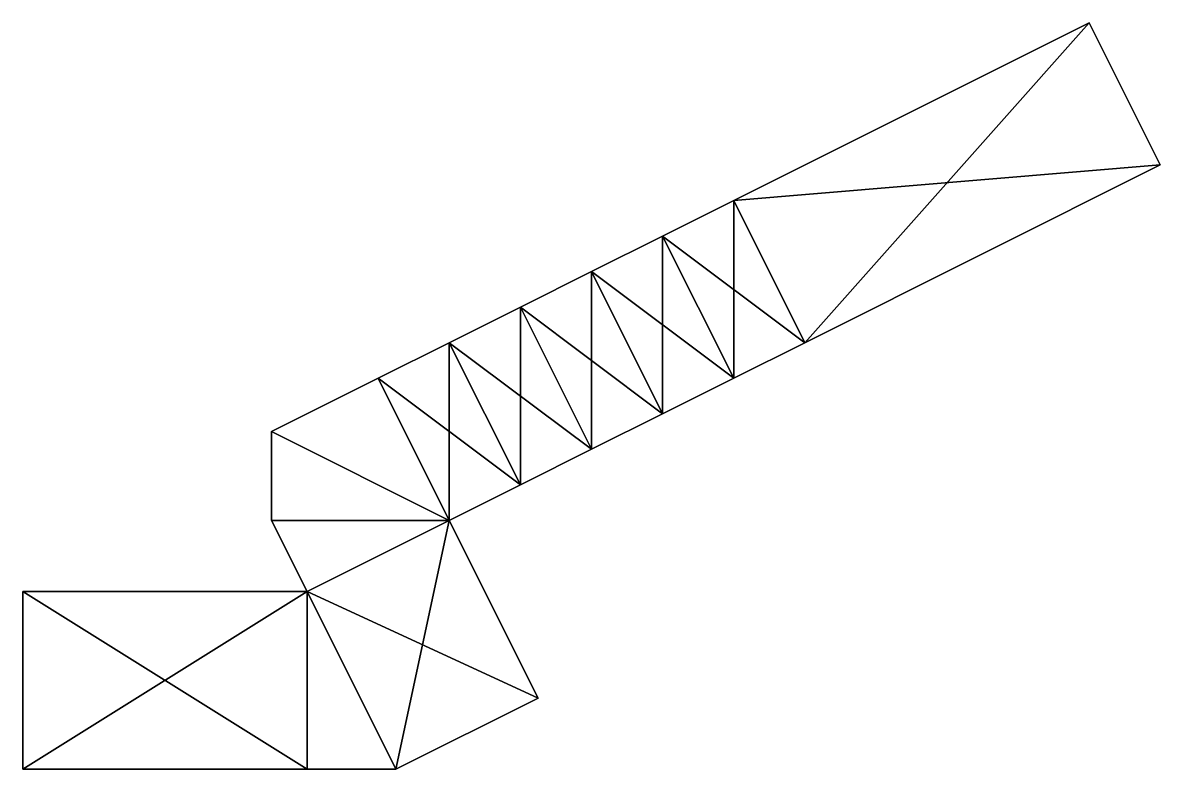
# Model space of a CAD drawing. Extents: x -768 to 1280, y -448 to 896.
import ezdxf

# ---------------------------------------------------------------- set-up
doc = ezdxf.new("R2010")
doc.units = 0

msp = doc.modelspace()

# ---------------------------------------------------------------- meshes
at = {"layer": 'OBJECT000', "color": 50}
mesh = msp.add_polyface(dxfattribs=at)
corners = [(640, 320, 128), (512, 256, 80), (384, 512, 80), (512, 576, 128), (512, 256, 64), (640, 320, 112), (512, 576, 112), (384, 512, 64)]
mesh.append_faces([[corners[k] for k in face] for face in [(1, 3, 0), (5, 7, 4), (2, 6, 3), (0, 4, 1), (1, 7, 2), (3, 5, 0)]], dxfattribs={"vtx0": -1})
mesh.append_faces([[corners[k] for k in face] for face in [(1, 2, 3), (5, 6, 7), (2, 7, 6), (0, 5, 4), (1, 4, 7), (3, 6, 5)]], dxfattribs={"vtx2": -1})
at = {"layer": 'OBJECT001', "color": 50}
mesh = msp.add_polyface(dxfattribs=at)
corners = [(512, 256, 80), (384, 192, 32), (256, 448, 32), (384, 512, 80), (384, 192, 16), (512, 256, 64), (384, 512, 64), (256, 448, 16)]
mesh.append_faces([[corners[k] for k in face] for face in [(1, 3, 0), (5, 7, 4), (2, 6, 3), (0, 4, 1), (1, 7, 2), (3, 5, 0)]], dxfattribs={"vtx0": -1})
mesh.append_faces([[corners[k] for k in face] for face in [(1, 2, 3), (5, 6, 7), (2, 7, 6), (0, 5, 4), (1, 4, 7), (3, 6, 5)]], dxfattribs={"vtx2": -1})
at = {"layer": 'OBJECT002', "color": 50}
mesh = msp.add_polyface(dxfattribs=at)
corners = [(384, 192, 32), (256, 128, -16), (128, 384, -16), (256, 448, 32), (256, 128, -32), (384, 192, 16), (256, 448, 16), (128, 384, -32)]
mesh.append_faces([[corners[k] for k in face] for face in [(1, 3, 0), (5, 7, 4), (2, 6, 3), (0, 4, 1), (1, 7, 2), (3, 5, 0)]], dxfattribs={"vtx0": -1})
mesh.append_faces([[corners[k] for k in face] for face in [(1, 2, 3), (5, 6, 7), (2, 7, 6), (0, 5, 4), (1, 4, 7), (3, 6, 5)]], dxfattribs={"vtx2": -1})
at = {"layer": 'OBJECT003', "color": 50}
mesh = msp.add_polyface(dxfattribs=at)
corners = [(256, 128, -16), (128, 64, -64), (0, 320, -64), (128, 384, -16), (128, 64, -80), (256, 128, -32), (128, 384, -32), (0, 320, -80)]
mesh.append_faces([[corners[k] for k in face] for face in [(1, 3, 0), (5, 7, 4), (2, 6, 3), (0, 4, 1), (1, 7, 2), (3, 5, 0)]], dxfattribs={"vtx0": -1})
mesh.append_faces([[corners[k] for k in face] for face in [(1, 2, 3), (5, 6, 7), (2, 7, 6), (0, 5, 4), (1, 4, 7), (3, 6, 5)]], dxfattribs={"vtx2": -1})
at = {"layer": 'OBJECT004', "color": 50}
mesh = msp.add_polyface(dxfattribs=at)
corners = [(128, 64, -64), (0, 0, -112), (-128, 256, -112), (0, 320, -64), (0, 0, -128), (128, 64, -80), (0, 320, -80), (-128, 256, -128)]
mesh.append_faces([[corners[k] for k in face] for face in [(1, 3, 0), (5, 7, 4), (2, 6, 3), (0, 4, 1), (1, 7, 2), (3, 5, 0)]], dxfattribs={"vtx0": -1})
mesh.append_faces([[corners[k] for k in face] for face in [(1, 2, 3), (5, 6, 7), (2, 7, 6), (0, 5, 4), (1, 4, 7), (3, 6, 5)]], dxfattribs={"vtx2": -1})
at = {"layer": 'OBJECT005', "color": 50}
mesh = msp.add_polyface(dxfattribs=at)
corners = [(0, 0, -112), (-320, 160, -112), (-128, 256, -112), (-128, 256, -128), (-320, 160, -128), (0, 0, -128)]
mesh.append_faces([[corners[k] for k in face] for face in [(1, 2, 0), (4, 5, 3)]])
mesh.append_faces([[corners[k] for k in face] for face in [(2, 5, 0), (3, 1, 4), (0, 4, 1)]], dxfattribs={"vtx0": -1})
mesh.append_faces([[corners[k] for k in face] for face in [(2, 3, 5), (3, 2, 1), (0, 5, 4)]], dxfattribs={"vtx2": -1})
at = {"layer": 'OBJECT006', "color": 50}
mesh = msp.add_polyface(dxfattribs=at)
corners = [(-96, -448, -112), (-256, -128, -112), (0, 0, -112), (160, -320, -112), (-256, -128, -128), (-96, -448, -128), (160, -320, -128), (0, 0, -128)]
mesh.append_faces([[corners[k] for k in face] for face in [(1, 3, 0), (5, 7, 4), (4, 0, 5), (6, 2, 7), (5, 3, 6), (7, 1, 4)]], dxfattribs={"vtx0": -1})
mesh.append_faces([[corners[k] for k in face] for face in [(1, 2, 3), (5, 6, 7), (4, 1, 0), (6, 3, 2), (5, 0, 3), (7, 2, 1)]], dxfattribs={"vtx2": -1})
at = {"layer": 'OBJECT007', "color": 50}
mesh = msp.add_polyface(dxfattribs=at)
corners = [(0, 0, -112), (-320, 0, -112), (-320, 160, -112), (-320, 160, -128), (-320, 0, -128), (0, 0, -128)]
mesh.append_faces([[corners[k] for k in face] for face in [(1, 2, 0), (4, 5, 3)]])
mesh.append_faces([[corners[k] for k in face] for face in [(3, 1, 4), (4, 0, 5), (5, 2, 3)]], dxfattribs={"vtx0": -1})
mesh.append_faces([[corners[k] for k in face] for face in [(3, 2, 1), (4, 1, 0), (5, 0, 2)]], dxfattribs={"vtx2": -1})
at = {"layer": 'OBJECT008', "color": 50}
mesh = msp.add_polyface(dxfattribs=at)
corners = [(-96, -448, -112), (-256, -448, -112), (-256, -128, -112), (-96, -448, -128), (-256, -128, -128), (-256, -448, -128)]
mesh.append_faces([[corners[k] for k in face] for face in [(1, 2, 0), (4, 5, 3)]])
mesh.append_faces([[corners[k] for k in face] for face in [(5, 2, 1), (0, 4, 3), (1, 3, 5)]], dxfattribs={"vtx0": -1})
mesh.append_faces([[corners[k] for k in face] for face in [(5, 4, 2), (0, 2, 4), (1, 0, 3)]], dxfattribs={"vtx2": -1})
at = {"layer": 'OBJECT009', "color": 50}
mesh = msp.add_polyface(dxfattribs=at)
corners = [(-320, 0, -112), (0, 0, -112), (-256, -128, -112), (-320, 0, -128), (-256, -128, -128), (0, 0, -128)]
mesh.append_faces([[corners[k] for k in face] for face in [(1, 2, 0), (4, 5, 3)]])
mesh.append_faces([[corners[k] for k in face] for face in [(5, 2, 1), (0, 4, 3), (1, 3, 5)]], dxfattribs={"vtx0": -1})
mesh.append_faces([[corners[k] for k in face] for face in [(5, 4, 2), (0, 2, 4), (1, 0, 3)]], dxfattribs={"vtx2": -1})
at = {"layer": 'OBJECT010', "color": 50}
mesh = msp.add_polyface(dxfattribs=at)
corners = [(-256, -128, -112), (-256, -448, -112), (-768, -448, -112), (-768, -128, -112), (-768, -128, -128), (-768, -448, -128), (-256, -448, -128), (-256, -128, -128)]
mesh.append_faces([[corners[k] for k in face] for face in [(1, 3, 0), (5, 7, 4), (6, 2, 1), (4, 0, 3), (7, 1, 0), (5, 3, 2)]], dxfattribs={"vtx0": -1})
mesh.append_faces([[corners[k] for k in face] for face in [(1, 2, 3), (5, 6, 7), (6, 5, 2), (4, 7, 0), (7, 6, 1), (5, 4, 3)]], dxfattribs={"vtx2": -1})
at = {"layer": 'OBJECT011', "color": 50}
mesh = msp.add_polyface(dxfattribs=at)
corners = [(512, 576, 128), (1152, 896, 128), (1280, 640, 128), (640, 320, 128), (1152, 896, 112), (512, 576, 112), (640, 320, 112), (1280, 640, 112)]
mesh.append_faces([[corners[k] for k in face] for face in [(1, 3, 0), (5, 7, 4), (4, 0, 5), (6, 2, 7), (5, 3, 6), (7, 1, 4)]], dxfattribs={"vtx0": -1})
mesh.append_faces([[corners[k] for k in face] for face in [(1, 2, 3), (5, 6, 7), (4, 1, 0), (6, 3, 2), (5, 0, 3), (7, 2, 1)]], dxfattribs={"vtx2": -1})

doc.saveas('drawing.dxf')
